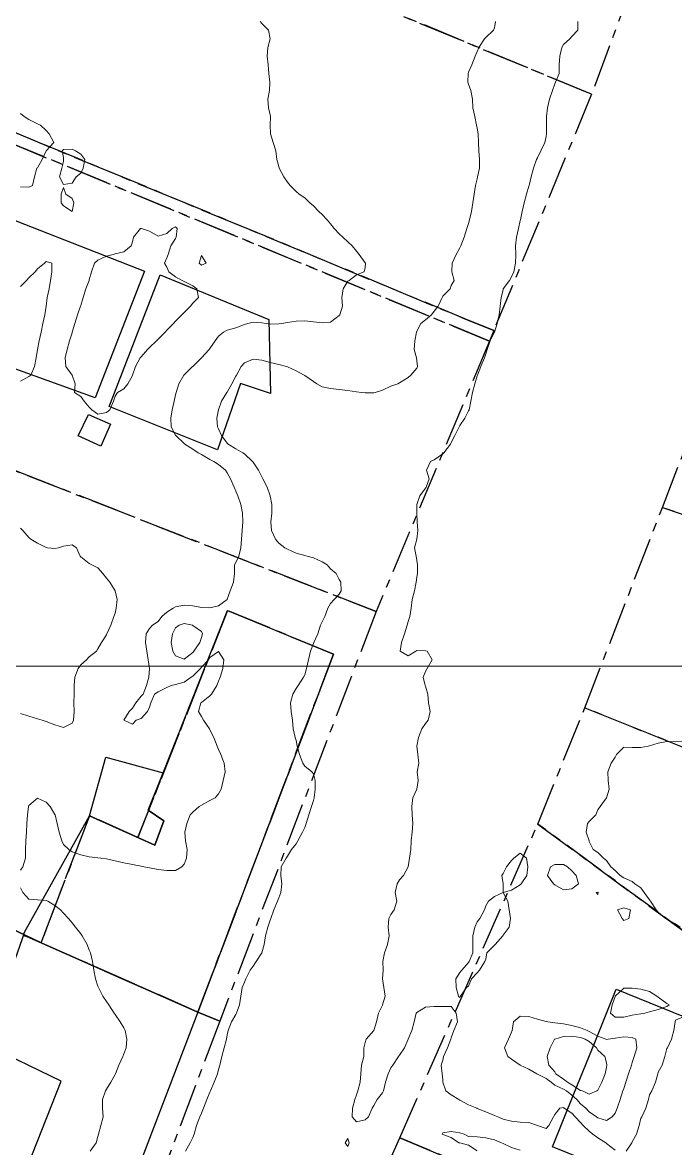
# Model space of a CAD drawing. Header units: centimetres. Extents: x 0 to 642158, y -847 to 649707.
# Drawn here: x 615795.4 to 615833.3, y 620159.4 to 620224.7 of the extents above; entities that cross this region are included whole.
import ezdxf

# ---------------------------------------------------------------- set-up
doc = ezdxf.new("R2010")
doc.units = ezdxf.units.CM
doc.header["$MEASUREMENT"] = 0
doc.linetypes.add('CENTERX2', pattern=[4, 2.5, -0.5, 0.5, -0.5])
doc.layers.add('MEV_grille', color=254, linetype='Continuous', lineweight=9)
doc.layers.add('WAL_topographie 0.5', color=253, linetype='Continuous', lineweight=20)
doc.layers.add('SPW_batiments', color=7, linetype='Continuous')
doc.layers.add('SPW_parcellaire cadastral', color=7, linetype='CENTERX2', lineweight=25, true_color=0xff0542)

# ---------------------------------------------------------------- blocks, each defined once
blk = doc.blocks.new('*U114')
at = {"layer": 'MEV_grille', "transparency": 33554687}
blk.add_lwpolyline([(-1338.461, 0), (1338.461, 0)], dxfattribs=at)
blk = doc.blocks.new('*U115')
at = {"layer": 'MEV_grille', "color": 0, "linetype": 'ByBlock', "lineweight": -2, "transparency": 16777216}
blk.add_blockref('*U114', (0, -2200), dxfattribs=at)

msp = doc.modelspace()

# ---------------------------------------------------------------- linework, layer by layer
at = {"layer": 'SPW_batiments'}
for points in [[(615802.446, 620210.276), (615799.597, 620202.942), (615789.131, 620206.708), (615790.913, 620210.408), (615789.28, 620211.091), (615792.163, 620214.308), (615802.446, 620210.276)], [(615809.663, 620207.477), (615809.764, 620203.193), (615808.014, 620203.777), (615806.681, 620199.927), (615800.397, 620202.426), (615800.475, 620202.626), (615803.362, 620210.076), (615809.663, 620207.477)], [(615800.481, 620201.409), (615799.914, 620200.126), (615798.614, 620200.726), (615799.198, 620201.968), (615800.481, 620201.409)], [(615813.416, 620188.078), (615807.235, 620171.76), (615805.551, 620167.327), (615795.626, 620171.698), (615795.44, 620171.769), (615795.486, 620171.954), (615799.267, 620178.709), (615803.05, 620176.993), (615803.567, 620178.41), (615802.667, 620179.027), (615803.528, 620181.195), (615807.266, 620190.61), (615813.416, 620188.078)], [(615803.528, 620181.195), (615802.667, 620179.027), (615803.567, 620178.41), (615803.05, 620176.993), (615799.267, 620178.709), (615800.216, 620182.109), (615803.528, 620181.195)], [(615795.626, 620171.698), (615805.551, 620167.327), (615796.788, 620144.426), (615786.721, 620148.325), (615790.153, 620157.408), (615794.537, 620155.526), (615797.619, 620163.326), (615793.219, 620165.442), (615795.37, 620171.596), (615795.44, 620171.769), (615795.626, 620171.698)], [(615842.968, 620163.315), (615839.269, 620154.197), (615826.119, 620159.513), (615827.366, 620162.59), (615828.608, 620165.66), (615829.818, 620168.646), (615842.968, 620163.315)]]:
    msp.add_lwpolyline(points, dxfattribs=at)
at = {"layer": 'SPW_parcellaire cadastral'}
for points in [[(615796.749, 620257.819), (615836.369, 620242.098), (615828.388, 620220.542), (615788.841, 620236.907)], [(615788.841, 620236.907), (615828.388, 620220.542), (615822.712, 620206.842)], [(615783.358, 620222.407), (615822.464, 620206.225), (615815.888, 620190.545), (615777.041, 620205.702)], [(615822.712, 620206.842), (615822.464, 620206.225), (615783.358, 620222.407)], [(615783.59, 620223.019), (615821.042, 620207.521), (615822.712, 620206.842)], [(615822.712, 620206.842), (615821.042, 620207.521), (615783.59, 620223.019)], [(615777.041, 620205.702), (615815.888, 620190.545), (615806.818, 620166.799), (615805.55, 620167.327), (615813.416, 620188.078), (615807.266, 620190.61), (615802.071, 620177.438), (615799.267, 620178.71), (615796.452, 620171.335), (615769.033, 620184.524)], [(615895.065, 620178.511), (615891.917, 620173.613), (615857.458, 620187.135), (615847.048, 620191.098), (615836.024, 620195.373), (615832.499, 620196.579), (615835.721, 620204.915), (615895.065, 620178.511)], [(615827.99, 620184.96), (615832.499, 620196.579), (615836.024, 620195.373), (615847.048, 620191.098), (615857.458, 620187.135), (615891.917, 620173.613), (615872.572, 620143.518), (615857.709, 620154.423), (615845.087, 620163.684), (615850.066, 620176.124), (615842.638, 620179.096), (615835.492, 620181.951), (615827.99, 620184.96)], [(615796.452, 620171.335), (615799.267, 620178.71), (615802.071, 620177.438), (615807.266, 620190.61), (615813.416, 620188.078), (615805.55, 620167.327), (615796.452, 620171.335)], [(615827.99, 620184.96), (615835.492, 620181.951), (615842.638, 620179.096), (615850.066, 620176.124), (615845.087, 620163.684), (615825.268, 620178.225), (615827.99, 620184.96)], [(615769.033, 620184.524), (615796.452, 620171.335), (615805.55, 620167.327), (615806.818, 620166.799), (615796.675, 620139.899), (615792.529, 620141.833), (615791.513, 620139.927), (615773.621, 620149.357), (615759.338, 620158.886)], [(615852.206, 620145.33), (615817.265, 620160.04), (615825.268, 620178.225), (615845.087, 620163.684), (615857.709, 620154.423), (615852.206, 620145.33)], [(615844.989, 620133.513), (615811.875, 620147.793), (615817.265, 620160.04), (615852.206, 620145.33), (615844.989, 620133.513)]]:
    msp.add_lwpolyline(points, dxfattribs=at)
at = {"layer": 'WAL_topographie 0.5'}
for points in [[(615809.163, 620224.75), (615809.25, 620224.65), (615809.65, 620224.25), (615809.75, 620223.75), (615809.75, 620223.75), (615809.75, 620223.75), (615809.6, 620223.25), (615809.573, 620222.75), (615809.625, 620222.25), (615809.667, 620221.75), (615809.72, 620221.25), (615809.694, 620220.75), (615809.604, 620220.25), (615809.65, 620219.75), (615809.75, 620219.35), (615809.762, 620219.25), (615809.75, 620218.75), (615809.764, 620218.25), (615809.926, 620217.75), (615810.064, 620217.25), (615810.129, 620216.75), (615810.25, 620216.35), (615810.274, 620216.25), (615810.544, 620215.75), (615810.75, 620215.444), (615810.893, 620215.25), (615811.25, 620214.909), (615811.43, 620214.75), (615811.75, 620214.542), (615812.052, 620214.25), (615812.25, 620214.061), (615812.567, 620213.75), (615812.75, 620213.573), (615813.044, 620213.25), (615813.25, 620213.031), (615813.459, 620212.75), (615813.75, 620212.441), (615813.957, 620212.25), (615814.25, 620211.988), (615814.494, 620211.75), (615814.75, 620211.437), (615814.91, 620211.25), (615815.25, 620210.768), (615815.264, 620210.75), (615815.25, 620210.5), (615815.2, 620210.25), (615814.75, 620210.066), (615814.319, 620209.75), (615814.25, 620209.7), (615813.972, 620209.25), (615813.9, 620208.75), (615813.933, 620208.25), (615813.779, 620207.75), (615813.75, 620207.706), (615813.25, 620207.332), (615812.75, 620207.287), (615812.25, 620207.352), (615811.75, 620207.403), (615811.25, 620207.388), (615810.75, 620207.309), (615810.411, 620207.25), (615810.25, 620207.222), (615809.75, 620207.215), (615809.518, 620207.25), (615809.25, 620207.291), (615808.75, 620207.328), (615808.454, 620207.25), (615808.25, 620207.197), (615807.75, 620206.999), (615807.25, 620206.862), (615807.026, 620206.75), (615806.75, 620206.515), (615806.555, 620206.25), (615806.25, 620205.793), (615806.213, 620205.75), (615805.75, 620205.25), (615805.75, 620205.25), (615805.25, 620204.754), (615805.245, 620204.75), (615804.75, 620204.264), (615804.737, 620204.25), (615804.441, 620203.75), (615804.284, 620203.25), (615804.25, 620203.103), (615804.167, 620202.75), (615804.066, 620202.25), (615803.975, 620201.75), (615804.007, 620201.25), (615804.25, 620200.776), (615804.264, 620200.75), (615804.75, 620200.287), (615804.796, 620200.25), (615805.25, 620199.969), (615805.573, 620199.75), (615805.75, 620199.644), (615806.25, 620199.369), (615806.474, 620199.25), (615806.75, 620199.082), (615807.147, 620198.75), (615807.25, 620198.586), (615807.432, 620198.25), (615807.653, 620197.75), (615807.75, 620197.527), (615807.866, 620197.25), (615808.036, 620196.75), (615808.146, 620196.25), (615808.166, 620195.75), (615808.127, 620195.25), (615808.082, 620194.75), (615808.043, 620194.25), (615807.917, 620193.75), (615807.75, 620193.395), (615807.668, 620193.25), (615807.672, 620192.75), (615807.617, 620192.25), (615807.413, 620191.75), (615807.25, 620191.266), (615807.245, 620191.25), (615806.75, 620190.883), (615806.25, 620190.77), (615805.75, 620190.785), (615805.25, 620190.877), (615804.75, 620190.913), (615804.25, 620190.816), (615804.122, 620190.75), (615803.75, 620190.518), (615803.458, 620190.25), (615803.25, 620189.972), (615802.922, 620189.75), (615802.75, 620189.572), (615802.552, 620189.25), (615802.51, 620188.75), (615802.583, 620188.25), (615802.667, 620187.75), (615802.733, 620187.25), (615802.706, 620186.75), (615802.563, 620186.25), (615802.372, 620185.75), (615802.25, 620185.648), (615801.948, 620185.25), (615801.75, 620184.947), (615801.558, 620184.75), (615801.25, 620184.25), (615801.75, 620184.015), (615801.972, 620184.25), (615802.25, 620184.354), (615802.63, 620184.75), (615802.75, 620185), (615802.815, 620185.25), (615803.025, 620185.75), (615803.25, 620185.894), (615803.75, 620186.145), (615804, 620186.25), (615804.25, 620186.309), (615804.75, 620186.447), (615805.152, 620186.75), (615805.25, 620186.798), (615805.693, 620187.25), (615805.75, 620187.324), (615806.161, 620187.75), (615806.25, 620187.877), (615806.75, 620188.236), (615807.06, 620187.75), (615806.996, 620187.25), (615806.839, 620186.75), (615806.75, 620186.5), (615806.655, 620186.25), (615806.342, 620185.75), (615806.25, 620185.664), (615805.75, 620185.272), (615805.727, 620185.25), (615805.587, 620184.75), (615805.75, 620184.466), (615805.866, 620184.25), (615806.223, 620183.75), (615806.25, 620183.693), (615806.477, 620183.25), (615806.662, 620182.75), (615806.75, 620182.542), (615806.88, 620182.25), (615807.079, 620181.75), (615807.139, 620181.25), (615807.02, 620180.75), (615806.905, 620180.25), (615806.75, 620179.985), (615806.545, 620179.75), (615806.25, 620179.592), (615805.75, 620179.327), (615805.617, 620179.25), (615805.25, 620178.92), (615805.104, 620178.75), (615804.906, 620178.25), (615804.783, 620177.75), (615804.827, 620177.25), (615804.921, 620176.75), (615804.897, 620176.25), (615804.75, 620175.893), (615804.619, 620175.75), (615804.25, 620175.538), (615803.75, 620175.523), (615803.25, 620175.591), (615802.75, 620175.682), (615802.416, 620175.75), (615802.25, 620175.782), (615801.75, 620175.878), (615801.25, 620175.967), (615800.75, 620176.091), (615800.25, 620176.208), (615799.917, 620176.25), (615799.75, 620176.269), (615799.25, 620176.321), (615798.75, 620176.448), (615798.25, 620176.619), (615798.061, 620176.75), (615797.75, 620177.041), (615797.662, 620177.25), (615797.506, 620177.75), (615797.387, 620178.25), (615797.264, 620178.75), (615797.25, 620178.773), (615796.976, 620179.25), (615796.75, 620179.495), (615796.25, 620179.728), (615795.75, 620179.308), (615795.729, 620179.25), (615795.671, 620178.75), (615795.636, 620178.25), (615795.6, 620177.75), (615795.564, 620177.25), (615795.548, 620176.75), (615795.548, 620176.25), (615795.4, 620175.75), (615795.25, 620175.542)], [(615822.814, 620224.75), (615822.75, 620224.393), (615822.706, 620224.25), (615822.25, 620223.823), (615822.18, 620223.75), (615821.838, 620223.25), (615821.75, 620223.012), (615821.642, 620222.75), (615821.435, 620222.25), (615821.25, 620221.825), (615821.221, 620221.75), (615821.211, 620221.25), (615821.25, 620221.116), (615821.378, 620220.75), (615821.472, 620220.25), (615821.491, 620219.75), (615821.61, 620219.25), (615821.715, 620218.75), (615821.75, 620218.583), (615821.803, 620218.25), (615821.835, 620217.75), (615821.856, 620217.25), (615821.892, 620216.75), (615821.877, 620216.25), (615821.777, 620215.75), (615821.75, 620215.632), (615821.645, 620215.25), (615821.578, 620214.75), (615821.497, 620214.25), (615821.414, 620213.75), (615821.304, 620213.25), (615821.25, 620213.055), (615821.144, 620212.75), (615820.99, 620212.25), (615820.807, 620211.75), (615820.75, 620211.635), (615820.528, 620211.25), (615820.307, 620210.75), (615820.279, 620210.25), (615820.417, 620209.75), (615820.25, 620209.442), (615820.181, 620209.25), (615819.75, 620208.842), (615819.714, 620208.75), (615819.48, 620208.25), (615819.25, 620207.964), (615819.107, 620207.75), (615818.75, 620207.468), (615818.489, 620207.25), (615818.25, 620206.801), (615818.23, 620206.75), (615818.135, 620206.25), (615818.098, 620205.75), (615818.228, 620205.25), (615818.25, 620205.083), (615818.298, 620204.75), (615818.25, 620204.661), (615817.907, 620204.25), (615817.75, 620204.119), (615817.25, 620203.815), (615817.139, 620203.75), (615816.75, 620203.608), (615816.25, 620203.384), (615815.837, 620203.25), (615815.75, 620203.228), (615815.25, 620203.22), (615815.036, 620203.25), (615814.75, 620203.288), (615814.25, 620203.355), (615813.75, 620203.413), (615813.25, 620203.471), (615812.75, 620203.585), (615812.459, 620203.75), (615812.25, 620203.881), (615811.75, 620204.234), (615811.721, 620204.25), (615811.25, 620204.497), (615810.75, 620204.73), (615810.699, 620204.75), (615810.25, 620204.873), (615809.75, 620204.978), (615809.25, 620205.113), (615808.75, 620205.171), (615808.25, 620204.962), (615808.067, 620204.75), (615807.78, 620204.25), (615807.75, 620204.19), (615807.526, 620203.75), (615807.25, 620203.271), (615807.235, 620203.25), (615806.928, 620202.75), (615806.75, 620202.25), (615806.75, 620202.25), (615806.652, 620201.75), (615806.69, 620201.25), (615806.75, 620201.131), (615806.911, 620200.75), (615807.25, 620200.318), (615807.313, 620200.25), (615807.75, 620199.988), (615808.164, 620199.75), (615808.25, 620199.69), (615808.718, 620199.25), (615808.75, 620199.199), (615809.056, 620198.75), (615809.25, 620198.349), (615809.31, 620198.25), (615809.564, 620197.75), (615809.75, 620197.25), (615809.75, 620197.25), (615809.84, 620196.75), (615809.837, 620196.25), (615809.789, 620195.75), (615809.819, 620195.25), (615810.049, 620194.75), (615810.25, 620194.502), (615810.59, 620194.25), (615810.75, 620194.163), (615811.25, 620193.937), (615811.75, 620193.789), (615811.895, 620193.75), (615812.25, 620193.658), (615812.75, 620193.424), (615813.04, 620193.25), (615813.25, 620193.031), (615813.578, 620192.75), (615813.75, 620192.408), (615813.842, 620192.25), (615813.868, 620191.75), (615813.75, 620191.558), (615813.46, 620191.25), (615813.25, 620191.011), (615813.097, 620190.75), (615812.922, 620190.25), (615812.75, 620189.953), (615812.665, 620189.75), (615812.514, 620189.25), (615812.279, 620188.75), (615812.25, 620188.689), (615812.073, 620188.25), (615811.958, 620187.75), (615811.848, 620187.25), (615811.75, 620186.878), (615811.683, 620186.75), (615811.366, 620186.25), (615811.25, 620186.08), (615811.061, 620185.75), (615810.918, 620185.25), (615810.96, 620184.75), (615811.032, 620184.25), (615811.085, 620183.75), (615811.197, 620183.25), (615811.25, 620183.062), (615811.318, 620182.75), (615811.448, 620182.25), (615811.644, 620181.75), (615811.75, 620181.576), (615812.164, 620181.25), (615812.25, 620181.145), (615812.348, 620180.75), (615812.36, 620180.25), (615812.293, 620179.75), (615812.25, 620179.592), (615812.142, 620179.25), (615811.993, 620178.75), (615811.835, 620178.25), (615811.75, 620178.029), (615811.613, 620177.75), (615811.353, 620177.25), (615811.25, 620177.069), (615810.98, 620176.75), (615810.75, 620176.358), (615810.665, 620176.25), (615810.376, 620175.75), (615810.362, 620175.25), (615810.42, 620174.75), (615810.366, 620174.25), (615810.25, 620173.939), (615810.168, 620173.75), (615809.956, 620173.25), (615809.788, 620172.75), (615809.75, 620172.643), (615809.604, 620172.25), (615809.474, 620171.75), (615809.398, 620171.25), (615809.25, 620170.75), (615809.25, 620170.75), (615808.923, 620170.25), (615808.75, 620169.978), (615808.585, 620169.75), (615808.34, 620169.25), (615808.25, 620169.048), (615808.113, 620168.75), (615808.038, 620168.25), (615807.973, 620167.75), (615807.781, 620167.25), (615807.75, 620167.191), (615807.491, 620166.75), (615807.303, 620166.25), (615807.25, 620165.994), (615807.203, 620165.75), (615807.066, 620165.25), (615806.93, 620164.75), (615806.825, 620164.25), (615806.75, 620163.989), (615806.683, 620163.75), (615806.494, 620163.25), (615806.285, 620162.75), (615806.25, 620162.68), (615806.068, 620162.25), (615805.868, 620161.75), (615805.75, 620161.468), (615805.661, 620161.25), (615805.474, 620160.75), (615805.337, 620160.25), (615805.25, 620160.048), (615805.109, 620159.75), (615804.829, 620159.25)], [(615827.583, 620224.75), (615827.591, 620224.25), (615827.25, 620223.884), (615827.119, 620223.75), (615826.75, 620223.42), (615826.668, 620223.25), (615826.54, 620222.75), (615826.511, 620222.25), (615826.503, 620221.75), (615826.304, 620221.25), (615826.25, 620221.141), (615826.116, 620220.75), (615825.956, 620220.25), (615825.821, 620219.75), (615825.77, 620219.25), (615825.774, 620218.75), (615825.778, 620218.25), (615825.75, 620218.089), (615825.68, 620217.75), (615825.449, 620217.25), (615825.25, 620216.861), (615825.192, 620216.75), (615825.009, 620216.25), (615824.889, 620215.75), (615824.766, 620215.25), (615824.75, 620215.204), (615824.614, 620214.75), (615824.47, 620214.25), (615824.364, 620213.75), (615824.259, 620213.25), (615824.25, 620213.219), (615824.146, 620212.75), (615824.031, 620212.25), (615823.983, 620211.75), (615823.994, 620211.25), (615823.966, 620210.75), (615823.882, 620210.25), (615823.75, 620209.963), (615823.633, 620209.75), (615823.265, 620209.25), (615823.25, 620209.204), (615823.133, 620208.75), (615823.085, 620208.25), (615823.017, 620207.75), (615822.918, 620207.25), (615822.75, 620206.75), (615822.75, 620206.75), (615822.509, 620206.25), (615822.326, 620205.75), (615822.25, 620205.493), (615822.18, 620205.25), (615821.971, 620204.75), (615821.763, 620204.25), (615821.75, 620204.209), (615821.62, 620203.75), (615821.487, 620203.25), (615821.392, 620202.75), (615821.279, 620202.25), (615821.25, 620202.183), (615821.026, 620201.75), (615820.75, 620201.329), (615820.698, 620201.25), (615820.457, 620200.75), (615820.25, 620200.35), (615820.207, 620200.25), (615819.81, 620199.75), (615819.75, 620199.685), (615819.25, 620199.335), (615819.047, 620199.25), (615818.814, 620198.75), (615818.961, 620198.25), (615818.793, 620197.75), (615818.75, 620197.696), (615818.421, 620197.25), (615818.25, 620196.75), (615818.25, 620196.25), (615818.272, 620195.75), (615818.309, 620195.25), (615818.25, 620194.75), (615818.25, 620194.75), (615818.11, 620194.25), (615818.203, 620193.75), (615818.25, 620193.499), (615818.283, 620193.25), (615818.281, 620192.75), (615818.25, 620192.536), (615818.218, 620192.25), (615818.111, 620191.75), (615817.989, 620191.25), (615817.922, 620190.75), (615817.854, 620190.25), (615817.75, 620189.972), (615817.691, 620189.75), (615817.536, 620189.25), (615817.368, 620188.75), (615817.283, 620188.25), (615817.75, 620187.981), (615818.187, 620188.25), (615818.25, 620188.294), (615818.75, 620188.275), (615818.85, 620188.25), (615819.139, 620187.75), (615818.843, 620187.25), (615818.75, 620187.071), (615818.609, 620186.75), (615818.734, 620186.25), (615818.75, 620186.214), (615818.888, 620185.75), (615818.932, 620185.25), (615819.015, 620184.75), (615818.917, 620184.25), (615818.75, 620184.062), (615818.541, 620183.75), (615818.345, 620183.25), (615818.25, 620182.75), (615818.312, 620182.25), (615818.371, 620181.75), (615818.271, 620181.25), (615818.333, 620180.75), (615818.25, 620180.25), (615818.25, 620180.25), (615818.017, 620179.75), (615817.962, 620179.25), (615817.976, 620178.75), (615818.018, 620178.25), (615817.979, 620177.75), (615817.929, 620177.25), (615817.911, 620176.75), (615817.822, 620176.25), (615817.75, 620175.75), (615817.75, 620175.75), (615817.468, 620175.25), (615817.25, 620175), (615817.104, 620174.75), (615816.991, 620174.25), (615817.089, 620173.75), (615816.942, 620173.25), (615816.75, 620172.972), (615816.625, 620172.75), (615816.578, 620172.25), (615816.637, 620171.75), (615816.558, 620171.25), (615816.37, 620170.75), (615816.286, 620170.25), (615816.296, 620169.75), (615816.25, 620169.25), (615816.338, 620168.75), (615816.423, 620168.25), (615816.261, 620167.75), (615816.25, 620167.729), (615816.025, 620167.25), (615815.917, 620166.75), (615815.75, 620166.25), (615815.75, 620166.25), (615815.303, 620165.75), (615815.25, 620165.568), (615815.183, 620165.25), (615815.185, 620164.75), (615815.044, 620164.25), (615815, 620163.75), (615814.969, 620163.25), (615814.837, 620162.75), (615814.75, 620162.528), (615814.646, 620162.25), (615814.521, 620161.75), (615814.491, 620161.25), (615814.75, 620160.961), (615815.25, 620161.083), (615815.444, 620161.25), (615815.652, 620161.75), (615815.75, 620161.91), (615815.957, 620162.25), (615816.25, 620162.637), (615816.31, 620162.75), (615816.435, 620163.25), (615816.592, 620163.75), (615816.75, 620164.089), (615816.852, 620164.25), (615817.194, 620164.75), (615817.25, 620164.824), (615817.54, 620165.25), (615817.75, 620165.75), (615817.75, 620165.75), (615817.969, 620166.25), (615818.087, 620166.75), (615818.219, 620167.25), (615818.25, 620167.306), (615818.75, 620167.611), (615819.25, 620167.639), (615819.75, 620167.65), (615820.25, 620167.639), (615820.53, 620167.25), (615820.618, 620166.75), (615820.402, 620166.25), (615820.25, 620165.822), (615820.227, 620165.75), (615820.028, 620165.25), (615819.798, 620164.75), (615819.75, 620164.543), (615819.665, 620164.25), (615819.723, 620163.75), (615819.75, 620163.393), (615819.766, 620163.25), (615819.938, 620162.75), (615820.25, 620162.532), (615820.683, 620162.25), (615820.75, 620162.212), (615821.25, 620161.945), (615821.731, 620161.75), (615821.75, 620161.738), (615822.25, 620161.537), (615822.75, 620161.324), (615822.95, 620161.25), (615823.25, 620161.122), (615823.75, 620161.005), (615824.25, 620160.939), (615824.75, 620160.913), (615825.25, 620160.75), (615825.25, 620160.75), (615825.75, 620160.567), (615825.912, 620160.75), (615826.17, 620161.25), (615826.25, 620161.385), (615826.547, 620161.75), (615826.75, 620161.789), (615826.802, 620161.75), (615827.25, 620161.458), (615827.43, 620161.25), (615827.75, 620160.927), (615827.905, 620160.75), (615828.25, 620160.413), (615828.456, 620160.25), (615828.75, 620160.04), (615829.21, 620159.75), (615829.25, 620159.712), (615829.75, 620159.321)], [(615795.25, 620219.42), (615795.479, 620219.25), (615795.75, 620219.083), (615796.25, 620218.826), (615796.417, 620218.75), (615796.75, 620218.446), (615796.93, 620218.25), (615797.194, 620217.75), (615796.75, 620217.25), (615796.75, 620217.25), (615796.516, 620216.75), (615796.25, 620216.279), (615796.2, 620216.25), (615796.066, 620215.75), (615795.956, 620215.25), (615795.75, 620215.147), (615795.25, 620215.164)], [(615798.483, 620215.75), (615798.25, 620215.382), (615797.75, 620215.306), (615797.528, 620215.75), (615797.659, 620216.25), (615797.75, 620216.65), (615797.762, 620216.75), (615797.75, 620216.875), (615797.678, 620217.25), (615797.75, 620217.344), (615798.25, 620217.36), (615798.446, 620217.25), (615798.75, 620217.065), (615798.988, 620216.75), (615798.904, 620216.25), (615798.75, 620215.966), (615798.483, 620215.75)], [(615798.25, 620213.75), (615798.25, 620213.75), (615798.25, 620213.75), (615797.75, 620214.07), (615797.609, 620214.25), (615797.625, 620214.75), (615797.75, 620215.125), (615797.886, 620214.75), (615798.25, 620214.5), (615798.345, 620214.25), (615798.25, 620213.75)], [(615800.436, 620202.25), (615800.25, 620202.081), (615799.75, 620201.984), (615799.391, 620202.25), (615799.25, 620202.398), (615798.958, 620202.75), (615798.75, 620203.018), (615798.398, 620203.25), (615798.426, 620203.75), (615798.25, 620204.25), (615798.25, 620204.25), (615797.886, 620204.75), (615797.847, 620205.25), (615797.974, 620205.75), (615798.101, 620206.25), (615798.25, 620206.708), (615798.262, 620206.75), (615798.413, 620207.25), (615798.563, 620207.75), (615798.736, 620208.25), (615798.75, 620208.289), (615798.886, 620208.75), (615799.05, 620209.25), (615799.235, 620209.75), (615799.25, 620209.789), (615799.386, 620210.25), (615799.561, 620210.75), (615799.75, 620210.925), (615800.25, 620211.151), (615800.632, 620211.25), (615800.75, 620211.282), (615801.25, 620211.404), (615801.672, 620211.75), (615801.75, 620211.977), (615801.823, 620212.25), (615802.224, 620212.75), (615802.25, 620212.76), (615802.283, 620212.75), (615802.75, 620212.598), (615803.25, 620212.307), (615803.75, 620212.472), (615804.062, 620212.75), (615804.25, 620212.857), (615804.341, 620212.75), (615804.286, 620212.25), (615804.25, 620212.171), (615803.984, 620211.75), (615803.827, 620211.25), (615803.75, 620211.062), (615803.615, 620210.75), (615803.75, 620210.523), (615803.859, 620210.25), (615804.25, 620209.96), (615804.628, 620209.75), (615804.75, 620209.685), (615805.25, 620209.433), (615805.493, 620209.25), (615805.589, 620208.75), (615805.25, 620208.433), (615805.114, 620208.25), (615804.75, 620207.886), (615804.619, 620207.75), (615804.25, 620207.376), (615804.131, 620207.25), (615803.75, 620206.865), (615803.642, 620206.75), (615803.25, 620206.349), (615803.157, 620206.25), (615802.75, 620205.863), (615802.635, 620205.75), (615802.25, 620205.322), (615802.192, 620205.25), (615801.934, 620204.75), (615801.754, 620204.25), (615801.75, 620204.237), (615801.483, 620203.75), (615801.25, 620203.452), (615800.891, 620203.25), (615800.75, 620203.035), (615800.659, 620202.75), (615800.436, 620202.25)], [(615795.25, 620209.4), (615795.612, 620209.75), (615795.75, 620209.904), (615796.11, 620210.25), (615796.25, 620210.409), (615796.645, 620210.75), (615796.75, 620210.85), (615797.083, 620210.75), (615797.083, 620210.25), (615797, 620209.75), (615796.917, 620209.25), (615796.806, 620208.75), (615796.75, 620208.25), (615796.75, 620208.25), (615796.679, 620207.75), (615796.557, 620207.25), (615796.453, 620206.75), (615796.344, 620206.25), (615796.25, 620205.75), (615796.25, 620205.75), (615796.164, 620205.25), (615796.068, 620204.75), (615795.859, 620204.25), (615795.75, 620204.167), (615795.25, 620203.898)], [(615806.036, 620210.75), (615805.75, 620210.621), (615805.617, 620210.75), (615805.75, 620211.194), (615806.036, 620210.75)], [(615795.75, 620198.25), (615795.75, 620198.25), (615795.75, 620198.25), (615795.75, 620198.25), (615795.75, 620198.25)], [(615795.25, 620195.382), (615795.395, 620195.25), (615795.75, 620194.843), (615795.854, 620194.75), (615796.25, 620194.518), (615796.75, 620194.26), (615796.821, 620194.25), (615797.25, 620194.202), (615797.464, 620194.25), (615797.75, 620194.33), (615798.25, 620194.423), (615798.5, 620194.25), (615798.714, 620193.75), (615798.75, 620193.71), (615799.25, 620193.333), (615799.393, 620193.25), (615799.75, 620193.089), (615800.034, 620192.75), (615800.25, 620192.474), (615800.441, 620192.25), (615800.75, 620191.75), (615800.75, 620191.75), (615800.863, 620191.25), (615800.807, 620190.75), (615800.75, 620190.45), (615800.681, 620190.25), (615800.5, 620189.75), (615800.272, 620189.25), (615800.25, 620189.205), (615799.967, 620188.75), (615799.75, 620188.379), (615799.671, 620188.25), (615799.25, 620187.929), (615799.096, 620187.75), (615798.75, 620187.447), (615798.611, 620187.25), (615798.409, 620186.75), (615798.369, 620186.25), (615798.37, 620185.75), (615798.362, 620185.25), (615798.373, 620184.75), (615798.336, 620184.25), (615798.25, 620184.071), (615797.75, 620183.814), (615797.25, 620183.973), (615796.75, 620184.165), (615796.509, 620184.25), (615796.25, 620184.327), (615795.75, 620184.482), (615795.25, 620184.629)], [(615805.25, 620188.166), (615805.314, 620188.25), (615805.653, 620188.75), (615805.75, 620189.034), (615805.824, 620189.25), (615805.75, 620189.397), (615805.25, 620189.746), (615805.236, 620189.75), (615804.75, 620189.852), (615804.473, 620189.75), (615804.25, 620189.595), (615804.068, 620189.25), (615803.991, 620188.75), (615804.1, 620188.25), (615804.25, 620187.983), (615804.75, 620187.787), (615805.25, 620188.166)], [(615833.75, 620183.009), (615833.25, 620182.985), (615832.75, 620183.018), (615832.25, 620182.912), (615831.75, 620182.764), (615831.679, 620182.75), (615831.25, 620182.667), (615830.75, 620182.671), (615830.25, 620182.679), (615829.836, 620182.25), (615829.75, 620182.094), (615829.521, 620181.75), (615829.324, 620181.25), (615829.35, 620180.75), (615829.416, 620180.25), (615829.25, 620179.75), (615829.25, 620179.75), (615828.883, 620179.25), (615828.75, 620179.05), (615828.635, 620178.75), (615828.25, 620178.38), (615828.16, 620178.25), (615828.072, 620177.75), (615828.241, 620177.25), (615828.25, 620177.222), (615828.474, 620176.75), (615828.75, 620176.575), (615829.075, 620176.25), (615829.25, 620176.102), (615829.495, 620175.75), (615829.75, 620175.531), (615830.049, 620175.25), (615830.25, 620175.11), (615830.75, 620174.887), (615830.903, 620174.75), (615831.25, 620174.521), (615831.445, 620174.25), (615831.75, 620173.839), (615831.812, 620173.75), (615832.139, 620173.25), (615832.25, 620173.121), (615832.685, 620172.75), (615832.75, 620172.714), (615833.25, 620172.443), (615833.518, 620172.25)], [(615820.777, 620168.25), (615820.75, 620168.159), (615820.667, 620168.25), (615820.523, 620168.75), (615820.511, 620169.25), (615820.75, 620169.616), (615820.855, 620169.75), (615821.25, 620170.191), (615821.287, 620170.25), (615821.493, 620170.75), (615821.505, 620171.25), (615821.508, 620171.75), (615821.607, 620172.25), (615821.75, 620172.56), (615821.899, 620172.75), (615822.171, 620173.25), (615822.25, 620173.483), (615822.417, 620173.75), (615822.75, 620174.026), (615823.25, 620174.25), (615823.25, 620174.75), (615823.175, 620175.25), (615823.25, 620175.363), (615823.457, 620175.75), (615823.75, 620176.103), (615823.878, 620176.25), (615824.25, 620176.534), (615824.604, 620176.25), (615824.693, 620175.75), (615824.629, 620175.25), (615824.312, 620174.75), (615824.25, 620174.7), (615823.75, 620174.397), (615823.25, 620174.25), (615823.521, 620173.75), (615823.605, 620173.25), (615823.689, 620172.75), (615823.602, 620172.25), (615823.25, 620171.78), (615823.235, 620171.75), (615822.788, 620171.25), (615822.75, 620171.206), (615822.317, 620170.75), (615822.25, 620170.386), (615822.196, 620170.25), (615821.88, 620169.75), (615821.75, 620169.601), (615821.426, 620169.25), (615821.25, 620168.822), (615821.135, 620168.75), (615820.777, 620168.25)], [(615827.629, 620174.75), (615827.25, 620174.468), (615826.75, 620174.403), (615826.25, 620174.7), (615826.179, 620174.75), (615825.833, 620175.25), (615826.011, 620175.75), (615826.25, 620175.881), (615826.75, 620175.885), (615826.997, 620175.75), (615827.25, 620175.506), (615827.488, 620175.25), (615827.629, 620174.75)], [(615795.25, 620174.536), (615795.389, 620174.25), (615795.75, 620173.879), (615796.25, 620173.832), (615796.75, 620173.789), (615796.845, 620173.75), (615797.25, 620173.504), (615797.574, 620173.25), (615797.75, 620173.06), (615798.048, 620172.75), (615798.25, 620172.5), (615798.448, 620172.25), (615798.75, 620171.85), (615798.83, 620171.75), (615799.128, 620171.25), (615799.25, 620170.917), (615799.316, 620170.75), (615799.436, 620170.25), (615799.521, 620169.75), (615799.615, 620169.25), (615799.75, 620168.834), (615799.777, 620168.75), (615800.045, 620168.25), (615800.25, 620167.942), (615800.375, 620167.75), (615800.7, 620167.25), (615800.75, 620167.173), (615801.039, 620166.75), (615801.25, 620166.402), (615801.329, 620166.25), (615801.42, 620165.75), (615801.382, 620165.25), (615801.25, 620164.9), (615801.197, 620164.75), (615800.963, 620164.25), (615800.775, 620163.75), (615800.75, 620163.702), (615800.5, 620163.25), (615800.25, 620162.85), (615800.191, 620162.75), (615800.019, 620162.25), (615800.024, 620161.75), (615800.051, 620161.25), (615799.926, 620160.75), (615799.783, 620160.25), (615799.75, 620160.118), (615799.65, 620159.75), (615799.292, 620159.25)], [(615828.777, 620174.25), (615828.75, 620174.135), (615828.656, 620174.25), (615828.75, 620174.268), (615828.777, 620174.25)], [(615830.558, 620172.75), (615830.25, 620172.636), (615830.161, 620172.75), (615829.9, 620173.25), (615830.25, 620173.374), (615830.639, 620173.25), (615830.558, 620172.75)], [(615831.469, 620167.25), (615831.25, 620167.222), (615830.75, 620167.138), (615830.25, 620167.019), (615829.75, 620167.023), (615829.483, 620167.25), (615829.579, 620167.75), (615829.75, 620168.23), (615829.761, 620168.25), (615830.25, 620168.707), (615830.75, 620168.702), (615831.25, 620168.642), (615831.75, 620168.509), (615832.179, 620168.25), (615832.25, 620168.18), (615832.75, 620167.827), (615832.893, 620167.75), (615832.75, 620167.646), (615832.25, 620167.478), (615831.75, 620167.34), (615831.469, 620167.25)], [(615829.25, 620161.042), (615829.586, 620161.25), (615829.75, 620161.452), (615829.873, 620161.75), (615830.041, 620162.25), (615830.203, 620162.75), (615830.25, 620162.896), (615830.366, 620163.25), (615830.533, 620163.75), (615830.701, 620164.25), (615830.75, 620164.4), (615830.866, 620164.75), (615831.005, 620165.25), (615830.953, 620165.75), (615830.75, 620165.857), (615830.25, 620165.882), (615829.75, 620165.804), (615829.35, 620165.75), (615829.25, 620165.737), (615829.219, 620165.75), (615828.75, 620165.926), (615828.25, 620166.204), (615828.123, 620166.25), (615827.75, 620166.404), (615827.25, 620166.542), (615826.75, 620166.645), (615826.25, 620166.69), (615825.844, 620166.75), (615825.75, 620166.768), (615825.25, 620166.911), (615824.75, 620167.068), (615824.25, 620167.091), (615823.861, 620166.75), (615823.777, 620166.25), (615823.75, 620166.163), (615823.567, 620165.75), (615823.33, 620165.25), (615823.535, 620164.75), (615823.75, 620164.591), (615824.236, 620164.25), (615824.25, 620164.244), (615824.75, 620164.008), (615825.208, 620163.75), (615825.25, 620163.732), (615825.75, 620163.476), (615826.04, 620163.25), (615826.25, 620163.092), (615826.75, 620162.857), (615826.932, 620162.75), (615827.25, 620162.507), (615827.531, 620162.25), (615827.75, 620162.008), (615828.045, 620161.75), (615828.25, 620161.544), (615828.68, 620161.25), (615828.75, 620161.187), (615829.25, 620161.042)], [(615830.395, 620159.25), (615830.732, 620159.75), (615830.75, 620159.8), (615830.987, 620160.25), (615831.153, 620160.75), (615831.25, 620161.167), (615831.296, 620161.25), (615831.544, 620161.75), (615831.689, 620162.25), (615831.75, 620162.515), (615831.888, 620162.75), (615832.097, 620163.25), (615832.228, 620163.75), (615832.25, 620163.844), (615832.478, 620164.25), (615832.641, 620164.75), (615832.75, 620165.204), (615832.785, 620165.25), (615833.023, 620165.75), (615833.161, 620166.25), (615833.244, 620166.75), (615833.25, 620166.85), (615833.75, 620167.075)], [(615828.25, 620162.569), (615828.697, 620162.75), (615828.75, 620162.801), (615828.981, 620163.25), (615829.166, 620163.75), (615829.25, 620164.125), (615829.28, 620164.25), (615829.25, 620164.377), (615829.163, 620164.75), (615828.75, 620165.121), (615828.668, 620165.25), (615828.25, 620165.618), (615828.016, 620165.75), (615827.75, 620165.854), (615827.25, 620165.919), (615826.75, 620165.907), (615826.25, 620165.755), (615826.237, 620165.75), (615825.989, 620165.25), (615825.819, 620164.75), (615825.901, 620164.25), (615826.25, 620163.854), (615826.31, 620163.75), (615826.75, 620163.43), (615826.994, 620163.25), (615827.25, 620163.111), (615827.75, 620162.783), (615827.855, 620162.75), (615828.25, 620162.569)], [(615824.25, 620159.319), (615823.75, 620159.464), (615823.25, 620159.707), (615823.171, 620159.75), (615822.75, 620159.91), (615822.25, 620160.033), (615821.75, 620160.094), (615821.25, 620160.117), (615821, 620160.25), (615820.75, 620160.319), (615820.25, 620160.405), (615819.75, 620160.329), (615819.716, 620160.25), (615819.75, 620160.218), (615820.25, 620160.054), (615820.688, 620159.75), (615820.75, 620159.732), (615821.25, 620159.609), (615821.75, 620159.272)], [(615814.25, 620159.519), (615814.321, 620159.75), (615814.25, 620160), (615814.1, 620159.75), (615814.25, 620159.519)]]:
    msp.add_lwpolyline(points, dxfattribs=at)

# ---------------------------------------------------------------- block references
at = {"layer": 'MEV_grille', "transparency": 33554687}
msp.add_blockref('*U115', (616669.481, 622387.381), dxfattribs=at)

doc.saveas('drawing.dxf')
